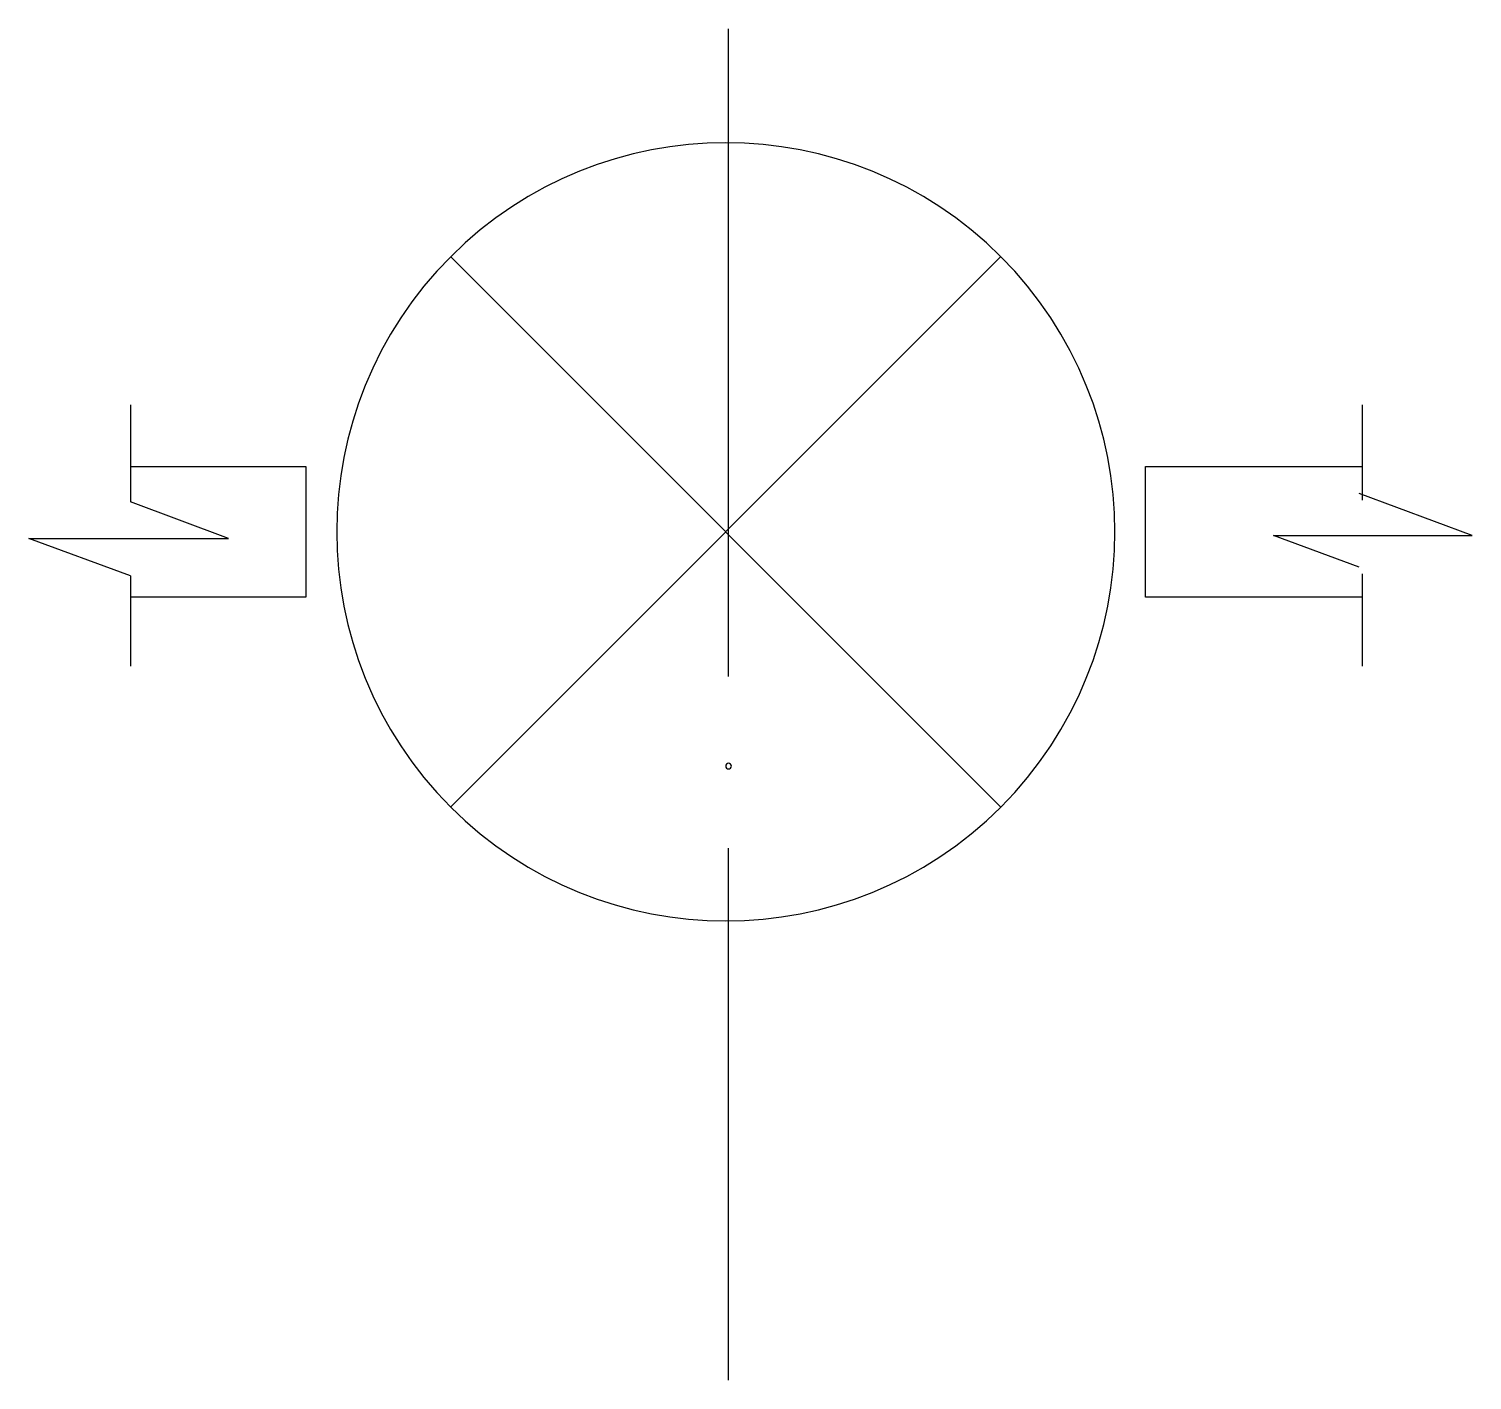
# Model space of a CAD drawing. Header units: metres. Extents: x 13486.4 to 13501.9, y 18602.6 to 18617.1.
import ezdxf

# ---------------------------------------------------------------- set-up
doc = ezdxf.new("R2010")
doc.units = ezdxf.units.M
doc.layers.add('PUB_DIM', color=90, linetype='Continuous')
doc.layers.add('STAIR', color=2, linetype='Continuous')

msp = doc.modelspace()

# ---------------------------------------------------------------- linework, layer by layer
for points in [[(13487.48, 18612.41), (13489.36, 18612.41), (13489.36, 18611.01), (13487.48, 18611.01)], [(13500.68, 18611.01), (13498.36, 18611.01), (13498.36, 18612.41), (13500.68, 18612.41)]]:
    msp.add_lwpolyline(points)
at = {"layer": 'PUB_DIM'}
for p, q in [((13493.89, 18610.16), (13493.89, 18617.1)), ((13490.91, 18614.66), (13496.81, 18608.76)), ((13490.91, 18608.76), (13496.81, 18614.66)), ((13487.48, 18613.07), (13487.48, 18612.03)), ((13500.68, 18613.07), (13500.68, 18612.05)), ((13501.86, 18611.67), (13500.65, 18612.12)), ((13488.53, 18611.64), (13487.48, 18612.03)), ((13500.65, 18611.33), (13499.73, 18611.67)), ((13499.73, 18611.67), (13501.86, 18611.67)), ((13487.48, 18611.24), (13486.39, 18611.64)), ((13486.39, 18611.64), (13488.53, 18611.64)), ((13487.48, 18611.24), (13487.48, 18610.27)), ((13500.68, 18611.26), (13500.68, 18610.27)), ((13493.89, 18602.62), (13493.89, 18608.32))]:
    msp.add_line(p, q, dxfattribs=at)
msp.add_lwpolyline([(13493.89, 18609.17, 1), (13493.89, 18609.23, 1)], format="xyb", close=True, dxfattribs=at)
for start, end in [(135, 225), (315, 45)]:
    msp.add_arc((13493.86, 18611.71), 4.17, start, end, dxfattribs=at)
at = {"layer": 'STAIR'}
for start, end in [(45, 135), (225, 315)]:
    msp.add_arc((13493.86, 18611.71), 4.17, start, end, dxfattribs=at)

doc.saveas('drawing.dxf')
